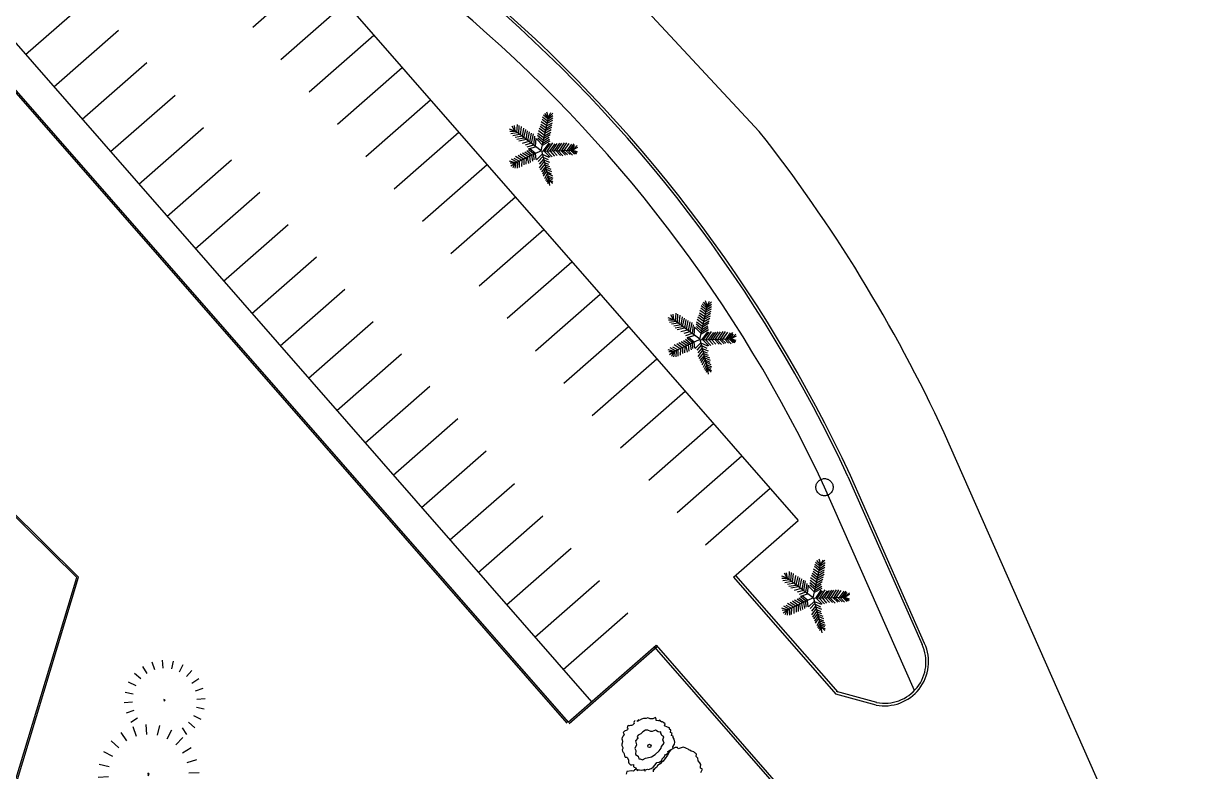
# Model space of a CAD drawing. Header units: millimetres. Extents: x 185 to 501, y 106 to 528.
# Drawn here: x 332.7 to 401.3, y 316.3 to 359.8 of the extents above; entities that cross this region are included whole.
import ezdxf

# ---------------------------------------------------------------- set-up
doc = ezdxf.new("R2010")
doc.units = ezdxf.units.MM
doc.linetypes.add('PHANTOM2', pattern=[31.75, 15.875, -3.175, 3.175, -3.175, 3.175, -3.175])
for name, color, linetype in [('aceras', 7, 'Continuous'), ('arboles', 84, 'Continuous'), ('cerca', 50, 'Continuous'), ('linprop', 7, 'PHANTOM2')]:
    doc.layers.add(name, color=color, linetype=linetype)
doc.styles.add('ATTR', font='romans.shx', dxfattribs={"width": 0.8, "height": 0.7})

# ---------------------------------------------------------------- blocks, each defined once
blk = doc.blocks.new('CLUMP1')
for p, q in [((1070.75, 2465.6), (1070.75, 2285.6)), ((562.975, 2073.4), (434.35, 2202)), ((711.55, 2187.775), (620.75, 2345.025)), ((885.4, 2257.375), (837.825, 2434.925)), ((1256.1, 2257.375), (1303.7, 2434.925)), ((1429.95, 2187.775), (1520.75, 2345.025)), ((1578.55, 2073.4), (1707.15, 2202)), ((374.4, 1752.2), (201.425, 1798.55)), ((448.45, 1924.875), (291.325, 2015.6)), ((1693.05, 1924.875), (1850.175, 2015.6)), ((1767.1, 1752.2), (1940.075, 1798.55)), ((-288.2, 1143.575), (-367.475, 1439.5)), ((20.75, 1490.6), (20.75, 1190.6)), ((170.75, 1565.6), (350.75, 1565.6)), ((329.7, 1143.575), (408.975, 1439.5)), ((1970.75, 1565.6), (1790.75, 1565.6)), ((-2476.4, 912.975), (-2539.825, 1149.725)), ((-2229.25, 1190.6), (-2229.25, 950.6)), ((-1982.1, 912.975), (-1918.65, 1149.725)), ((-825.575, 836.925), (-1039.9, 1051.275)), ((-577.925, 1027.55), (-729.25, 1289.65)), ((619.425, 1027.55), (770.75, 1289.65)), ((867.075, 836.925), (1081.4, 1051.275)), ((1578.55, 1057.825), (1707.15, 929.2)), ((1693.05, 1206.325), (1850.175, 1115.6)), ((1767.1, 1379.025), (1940.075, 1332.675)), ((-2906.3, 667.65), (-3077.775, 839.125)), ((-2708.2, 820.15), (-2829.25, 1029.825)), ((-1750.3, 820.15), (-1629.25, 1029.825)), ((-1552.2, 667.65), (-1380.725, 839.125)), ((-1016.4, 589.4), (-1278.3, 740.6)), ((1057.9, 589.4), (1319.8, 740.6)), ((1429.95, 943.45), (1520.75, 786.175)), ((-3058.975, 469.65), (-3268.475, 590.6)), ((-1139.825, 301.575), (-1428.125, 378.825)), ((1181.325, 301.575), (1469.625, 378.825)), ((-3157.725, 239.375), (-3388.35, 301.175)), ((-3429.25, -9.4), (-3189.25, -9.4)), ((-3157.725, -258.175), (-3388.35, -319.975)), ((-1479.25, -9.4), (-1179.25, -9.4)), ((-1139.825, -320.375), (-1428.125, -397.625)), ((1181.325, -320.375), (1469.625, -397.625)), ((1520.75, -9.4), (1220.75, -9.4)), ((-3058.975, -488.45), (-3268.475, -609.4)), ((-2906.3, -686.45), (-3077.775, -857.925)), ((-1552.2, -686.45), (-1380.725, -857.925)), ((-1016.4, -608.2), (-1278.3, -759.4)), ((1057.9, -608.2), (1319.8, -759.4)), ((-2708.2, -838.95), (-2829.25, -1048.625)), ((-2476.4, -931.775), (-2539.825, -1168.5)), ((-2229.25, -1209.4), (-2229.25, -969.4)), ((-1982.1, -931.775), (-1918.65, -1168.5)), ((-1750.3, -838.95), (-1629.25, -1048.625)), ((-825.575, -855.725), (-1039.9, -1070.05)), ((-577.925, -1046.35), (-729.25, -1308.425)), ((619.425, -1046.35), (770.75, -1308.425)), ((867.075, -855.725), (1081.4, -1070.05)), ((-288.2, -1162.375), (-367.475, -1458.275)), ((20.75, -1509.4), (20.75, -1209.4)), ((329.7, -1162.375), (408.975, -1458.275))]:
    blk.add_line(p, q)
for points in [[(1058.3, 1571.25), (1046.85, 1541.9), (1086.9, 1556.575)], [(0, 0), (-19.075, -48.9), (47.675, -24.45)], [(-2245.85, -1.875), (-2261.1, -41), (-2207.725, -21.425)]]:
    blk.add_lwpolyline(points, close=True)
at = {"style": 'ATTR', "width": 0.8, "flags": 9}
blk.add_attdef('ESTCODE', (0, 0), '', height=108, dxfattribs=at)

msp = doc.modelspace()

# ---------------------------------------------------------------- linework, layer by layer
msp.add_line((365.577, 364.184), (375.467, 353.55))
at = {"layer": 'aceras'}
for p, q in [((330.753, 384.632), (377.744, 330.918)), ((324.55, 367.423), (365.702, 320.383)), ((345.997, 359.613), (349.761, 362.905)), ((332.78, 358.015), (336.543, 361.307)), ((347.644, 357.731), (351.407, 361.023)), ((334.426, 356.133), (338.189, 359.425)), ((349.29, 355.85), (353.053, 359.142)), ((330.35, 357.907), (364.272, 319.132)), ((330.425, 357.973), (364.347, 319.198)), ((336.072, 354.252), (339.836, 357.544)), ((350.936, 353.968), (354.699, 357.26)), ((337.718, 352.37), (341.482, 355.662)), ((352.582, 352.086), (356.345, 355.379)), ((339.365, 350.488), (343.128, 353.781)), ((354.228, 350.205), (357.991, 353.497)), ((354.228, 350.205), (357.991, 353.497)), ((341.011, 348.607), (344.774, 351.899)), ((355.874, 348.323), (359.637, 351.615)), ((342.657, 346.725), (346.42, 350.017)), ((357.52, 346.442), (361.283, 349.734)), ((344.303, 344.844), (348.066, 348.136)), ((359.166, 344.56), (362.929, 347.852)), ((345.949, 342.962), (349.712, 346.254)), ((360.812, 342.678), (364.575, 345.971)), ((347.595, 341.08), (351.358, 344.373)), ((362.458, 340.797), (366.221, 344.089)), ((349.241, 339.199), (353.004, 342.491)), ((364.104, 338.915), (367.868, 342.207)), ((350.887, 337.317), (354.65, 340.609)), ((365.75, 337.034), (369.514, 340.326)), ((352.533, 335.436), (356.296, 338.728)), ((367.396, 335.152), (371.16, 338.444)), ((354.179, 333.554), (357.942, 336.846)), ((369.043, 333.27), (372.806, 336.563)), ((355.825, 331.672), (359.588, 334.965)), ((370.689, 331.389), (374.452, 334.681)), ((380.634, 333.478), (384.952, 323.712)), ((357.471, 329.791), (361.235, 333.083)), ((372.335, 329.507), (376.098, 332.799)), ((359.117, 327.909), (362.881, 331.201)), ((373.981, 327.626), (377.744, 330.918)), ((360.764, 326.028), (364.527, 329.32)), ((362.41, 324.146), (366.173, 327.438)), ((373.981, 327.626), (379.921, 320.835)), ((374.094, 327.724), (380.034, 320.934)), ((364.056, 322.264), (367.819, 325.557)), ((364.347, 319.198), (369.465, 323.675)), ((364.413, 319.122), (369.531, 323.6)), ((369.352, 323.576), (376.484, 315.424)), ((369.465, 323.675), (376.597, 315.523)), ((382.27, 320.194), (379.921, 320.835)), ((382.31, 320.339), (379.961, 320.98))]:
    msp.add_line(p, q, dxfattribs=at)
for points in [[(384.496, 321.033), (379.268, 332.858, 0.109535), (357.954, 360.694), (316.137, 403.802)], [(384.496, 321.033), (379.268, 332.858, 0.109535), (357.954, 360.694), (316.137, 403.802)], [(380.634, 333.478, 0.109344), (358.978, 361.792), (318.501, 403.519)], [(380.634, 333.478), (380.634, 333.478, 0.109344), (358.978, 361.792), (318.501, 403.519)], [(385.088, 323.775), (380.771, 333.54, 0.109325), (359.08, 361.902), (318.908, 403.315)], [(385.088, 323.775), (380.771, 333.54, 0.109325), (359.08, 361.902), (318.908, 403.315)], [(501.237, 163.484, -0.032113), (472.981, 150.241, -0.493043), (466.865, 153.638), (386.236, 336.017, 0.05824), (375.467, 353.55)], [(501.237, 163.484, -0.032113), (472.981, 150.241, -0.493043), (466.865, 153.638), (386.236, 336.017, 0.05824), (375.467, 353.55)]]:
    msp.add_lwpolyline(points, format="xyb", dxfattribs=at)
for radius in [2.559, 2.409]:
    msp.add_arc((382.763, 322.706), radius, 258.91325, 24.68847, dxfattribs=at)
at = {"layer": 'arboles', "linetype": 'Continuous'}
for p, q in [((363.209, 354.364), (363.121, 354.662)), ((363.205, 354.36), (363.459, 354.604)), ((363.211, 354.366), (363.35, 354.637)), ((361.37, 353.483), (361.396, 353.945)), ((363.066, 353.726), (362.766, 353.952)), ((362.78, 352.415), (363.203, 354.351)), ((363.101, 353.883), (362.788, 354.093)), ((363.128, 354.009), (362.842, 354.236)), ((363.156, 354.136), (362.866, 354.369)), ((363.181, 354.248), (362.916, 354.489)), ((363.2, 354.34), (362.994, 354.595)), ((363.064, 353.715), (363.411, 353.937)), ((363.099, 353.873), (363.441, 354.053)), ((363.13, 354.018), (363.452, 354.197)), ((363.155, 354.133), (363.457, 354.343)), ((363.187, 354.276), (363.461, 354.468)), ((361.27, 353.557), (360.939, 353.677)), ((361.287, 353.546), (360.955, 353.539)), ((361.386, 353.471), (361.015, 353.408)), ((361.276, 353.546), (361.099, 353.849)), ((361.525, 353.366), (361.129, 353.297)), ((361.273, 353.556), (361.226, 353.88)), ((361.693, 353.276), (361.277, 353.191)), ((362.777, 352.425), (361.279, 353.551)), ((361.478, 353.402), (361.503, 353.895)), ((361.574, 353.33), (361.631, 353.828)), ((361.687, 353.245), (361.77, 353.726)), ((361.777, 353.177), (361.899, 353.653)), ((361.902, 353.083), (361.989, 353.577)), ((362.006, 353.005), (362.111, 353.522)), ((362.127, 352.914), (362.227, 353.444)), ((362.226, 352.84), (362.329, 353.409)), ((362.348, 352.748), (362.417, 353.262)), ((362.913, 353.024), (362.571, 353.303)), ((362.944, 353.166), (362.592, 353.422)), ((362.977, 353.315), (362.619, 353.575)), ((363.011, 353.47), (362.668, 353.722)), ((363.037, 353.591), (362.717, 353.836)), ((362.94, 353.146), (363.302, 353.375)), ((362.971, 353.289), (363.335, 353.503)), ((363.005, 353.446), (363.367, 353.651)), ((363.037, 353.592), (363.404, 353.793)), ((361.77, 353.148), (361.358, 353.078)), ((361.92, 353.07), (361.473, 352.982)), ((362.069, 352.958), (361.669, 352.851)), ((362.204, 352.856), (361.843, 352.754)), ((362.341, 352.754), (361.949, 352.621)), ((362.482, 352.647), (362.028, 352.508)), ((362.45, 352.671), (362.499, 353.155)), ((362.854, 352.754), (362.523, 353.087)), ((362.887, 352.902), (362.585, 353.162)), ((362.852, 352.744), (363.296, 352.993)), ((362.879, 352.869), (363.268, 353.104)), ((362.908, 352.998), (363.242, 353.21)), ((362.927, 352.409), (363.242, 352.86)), ((363.001, 352.411), (363.322, 352.836)), ((363.154, 352.42), (363.467, 352.884)), ((363.286, 352.419), (363.599, 352.821)), ((363.418, 352.422), (363.721, 352.839)), ((363.565, 352.426), (363.859, 352.87)), ((363.688, 352.43), (363.982, 352.87)), ((363.843, 352.434), (364.135, 352.884)), ((363.992, 352.438), (364.274, 352.884)), ((364.119, 352.441), (364.405, 352.84)), ((364.31, 352.447), (364.57, 352.806)), ((364.421, 352.45), (364.693, 352.816)), ((364.527, 352.475), (364.744, 352.729)), ((364.583, 352.454), (364.885, 352.72)), ((364.6, 352.469), (364.911, 352.634)), ((361.376, 351.758), (361.057, 351.928)), ((361.501, 351.817), (361.209, 351.974)), ((362.775, 352.418), (361.261, 351.704)), ((361.636, 351.881), (361.28, 352.096)), ((361.754, 351.936), (361.442, 352.154)), ((361.887, 351.999), (361.568, 352.22)), ((361.654, 351.87), (361.645, 351.508)), ((362.031, 352.067), (361.693, 352.288)), ((361.776, 351.946), (361.78, 351.593)), ((362.15, 352.123), (361.834, 352.341)), ((361.903, 351.988), (361.898, 351.635)), ((362.248, 352.169), (361.941, 352.409)), ((361.974, 352.04), (362.036, 351.683)), ((362.373, 352.228), (362.038, 352.48)), ((362.097, 352.098), (362.142, 351.736)), ((362.454, 352.266), (362.124, 352.534)), ((362.213, 352.152), (362.273, 351.806)), ((362.327, 352.207), (362.354, 351.884)), ((362.433, 352.256), (362.464, 351.905)), ((362.84, 352.222), (362.508, 351.9)), ((362.874, 352.095), (362.603, 351.793)), ((362.916, 351.931), (362.671, 351.644)), ((362.792, 352.409), (363.232, 350.722)), ((362.8, 352.405), (364.599, 352.455)), ((362.842, 352.215), (363.229, 352.047)), ((362.884, 352.057), (363.197, 351.907)), ((362.926, 351.893), (363.265, 351.757)), ((362.938, 352.409), (363.302, 352.055)), ((363.094, 352.413), (363.425, 352.074)), ((363.29, 352.419), (363.55, 352.116)), ((363.461, 352.423), (363.719, 352.152)), ((363.632, 352.428), (363.899, 352.143)), ((363.748, 352.431), (364.045, 352.12)), ((363.922, 352.436), (364.2, 352.17)), ((364.034, 352.439), (364.305, 352.203)), ((364.212, 352.444), (364.46, 352.195)), ((364.338, 352.448), (364.603, 352.168)), ((364.482, 352.451), (364.726, 352.213)), ((364.599, 352.455), (364.527, 352.475)), ((364.528, 352.406), (364.817, 352.244)), ((364.563, 352.446), (364.86, 352.293)), ((364.599, 352.455), (364.75, 352.537)), ((364.599, 352.455), (364.737, 352.392)), ((364.604, 352.452), (364.873, 352.37)), ((361.288, 351.716), (360.947, 351.816)), ((361.256, 351.701), (360.975, 351.69)), ((361.264, 351.689), (361.024, 351.53)), ((361.276, 351.711), (361.129, 351.433)), ((361.305, 351.725), (361.251, 351.409)), ((361.402, 351.771), (361.39, 351.405)), ((361.511, 351.812), (361.499, 351.45)), ((362.949, 351.808), (362.673, 351.434)), ((362.993, 351.638), (362.724, 351.307)), ((363.031, 351.491), (362.792, 351.191)), ((363.059, 351.383), (362.85, 351.068)), ((363.094, 351.25), (362.897, 350.939)), ((362.965, 351.746), (363.215, 351.633)), ((363.002, 351.604), (363.263, 351.509)), ((363.034, 351.479), (363.342, 351.347)), ((363.069, 351.347), (363.379, 351.216)), ((363.105, 351.209), (363.367, 351.088)), ((363.136, 351.088), (362.982, 350.796)), ((363.174, 350.945), (363.032, 350.668)), ((363.207, 350.817), (363.091, 350.595)), ((363.13, 351.111), (363.433, 350.964)), ((363.231, 350.726), (363.146, 350.502)), ((363.169, 350.962), (363.465, 350.83)), ((363.2, 350.845), (363.423, 350.753)), ((363.219, 350.697), (363.268, 350.396)), ((363.225, 350.75), (363.469, 350.612)), ((363.23, 350.729), (363.45, 350.517)), ((372.431, 343.372), (372.225, 343.627)), ((372.439, 343.396), (372.352, 343.694)), ((372.436, 343.393), (372.689, 343.636)), ((372.442, 343.398), (372.581, 343.669)), ((370.601, 342.515), (370.627, 342.977)), ((372.297, 342.758), (371.997, 342.984)), ((372.011, 341.447), (372.434, 343.383)), ((372.332, 342.916), (372.019, 343.125)), ((372.359, 343.041), (372.073, 343.268)), ((372.387, 343.168), (372.097, 343.401)), ((372.411, 343.28), (372.147, 343.522)), ((372.295, 342.747), (372.642, 342.969)), ((372.329, 342.906), (372.672, 343.085)), ((372.361, 343.05), (372.683, 343.229)), ((372.386, 343.165), (372.688, 343.375)), ((372.417, 343.308), (372.692, 343.5)), ((370.501, 342.589), (370.17, 342.709)), ((370.517, 342.578), (370.186, 342.571)), ((370.617, 342.503), (370.245, 342.44)), ((370.507, 342.578), (370.33, 342.881)), ((370.756, 342.399), (370.36, 342.329)), ((370.503, 342.588), (370.457, 342.912)), ((370.923, 342.308), (370.508, 342.223)), ((372.008, 341.457), (370.51, 342.584)), ((370.709, 342.434), (370.733, 342.928)), ((370.805, 342.362), (370.862, 342.86)), ((370.918, 342.277), (371.001, 342.758)), ((371.008, 342.209), (371.13, 342.686)), ((371.133, 342.115), (371.219, 342.609)), ((371.236, 342.037), (371.342, 342.554)), ((371.358, 341.946), (371.458, 342.477)), ((371.457, 341.872), (371.559, 342.442)), ((371.579, 341.78), (371.648, 342.294)), ((372.144, 342.056), (371.802, 342.335)), ((372.175, 342.198), (371.822, 342.454)), ((372.208, 342.347), (371.85, 342.607)), ((372.241, 342.502), (371.899, 342.754)), ((372.268, 342.623), (371.947, 342.868)), ((372.171, 342.178), (372.533, 342.407)), ((372.202, 342.321), (372.566, 342.535)), ((372.236, 342.478), (372.598, 342.684)), ((372.268, 342.624), (372.635, 342.825)), ((371, 342.18), (370.588, 342.111)), ((371.15, 342.102), (370.704, 342.014)), ((371.299, 341.99), (370.9, 341.884)), ((371.435, 341.888), (371.074, 341.786)), ((371.571, 341.786), (371.18, 341.653)), ((371.713, 341.679), (371.258, 341.541)), ((371.681, 341.703), (371.73, 342.187)), ((372.085, 341.786), (371.753, 342.119)), ((372.117, 341.934), (371.816, 342.195)), ((372.083, 341.776), (372.527, 342.025)), ((372.11, 341.901), (372.499, 342.136)), ((372.138, 342.031), (372.473, 342.243)), ((372.158, 341.441), (372.472, 341.892)), ((372.232, 341.443), (372.553, 341.868)), ((372.384, 341.452), (372.697, 341.916)), ((372.517, 341.451), (372.83, 341.854)), ((372.648, 341.454), (372.952, 341.871)), ((372.795, 341.458), (373.089, 341.902)), ((372.919, 341.462), (373.212, 341.902)), ((373.074, 341.466), (373.365, 341.917)), ((373.222, 341.47), (373.504, 341.917)), ((373.35, 341.474), (373.636, 341.872)), ((373.54, 341.479), (373.801, 341.838)), ((373.651, 341.482), (373.924, 341.848)), ((373.758, 341.507), (373.974, 341.761)), ((373.813, 341.486), (374.116, 341.752)), ((373.83, 341.501), (374.141, 341.666)), ((373.83, 341.487), (373.981, 341.569)), ((370.607, 340.79), (370.287, 340.961)), ((370.732, 340.849), (370.44, 341.006)), ((372.006, 341.45), (370.491, 340.736)), ((370.867, 340.913), (370.511, 341.129)), ((370.985, 340.969), (370.672, 341.186)), ((371.118, 341.031), (370.799, 341.252)), ((370.884, 340.902), (370.876, 340.54)), ((371.261, 341.099), (370.924, 341.32)), ((371.006, 340.979), (371.011, 340.625)), ((371.381, 341.155), (371.065, 341.373)), ((371.134, 341.02), (371.128, 340.667)), ((371.479, 341.201), (371.171, 341.441)), ((371.205, 341.072), (371.267, 340.715)), ((371.604, 341.26), (371.269, 341.512)), ((371.328, 341.13), (371.373, 340.768)), ((371.685, 341.298), (371.354, 341.566)), ((371.443, 341.185), (371.503, 340.839)), ((371.558, 341.239), (371.585, 340.916)), ((371.663, 341.288), (371.695, 340.937)), ((372.071, 341.254), (371.739, 340.932)), ((372.104, 341.127), (371.833, 340.825)), ((372.147, 340.963), (371.902, 340.676)), ((372.022, 341.441), (372.462, 339.755)), ((372.031, 341.437), (373.83, 341.487)), ((372.073, 341.247), (372.46, 341.079)), ((372.114, 341.089), (372.428, 340.939)), ((372.157, 340.925), (372.496, 340.79)), ((372.169, 341.441), (372.533, 341.087)), ((372.325, 341.445), (372.655, 341.107)), ((372.52, 341.451), (372.78, 341.148)), ((372.692, 341.456), (372.95, 341.184)), ((372.863, 341.46), (373.129, 341.175)), ((372.979, 341.463), (373.276, 341.152)), ((373.153, 341.468), (373.431, 341.202)), ((373.265, 341.471), (373.535, 341.235)), ((373.443, 341.476), (373.691, 341.227)), ((373.569, 341.48), (373.834, 341.2)), ((373.713, 341.484), (373.957, 341.245)), ((373.83, 341.487), (373.758, 341.507)), ((373.759, 341.439), (374.048, 341.276)), ((373.794, 341.478), (374.091, 341.326)), ((373.83, 341.487), (373.968, 341.425)), ((373.835, 341.484), (374.103, 341.402)), ((370.518, 340.749), (370.178, 340.849)), ((370.487, 340.734), (370.205, 340.722)), ((370.495, 340.721), (370.255, 340.562)), ((370.506, 340.743), (370.359, 340.465)), ((370.536, 340.757), (370.482, 340.441)), ((370.633, 340.803), (370.62, 340.438)), ((370.741, 340.844), (370.73, 340.482)), ((372.179, 340.84), (371.904, 340.466)), ((372.224, 340.67), (371.955, 340.339)), ((372.262, 340.523), (372.022, 340.223)), ((372.29, 340.415), (372.081, 340.1)), ((372.325, 340.283), (372.128, 339.972)), ((372.195, 340.778), (372.446, 340.666)), ((372.232, 340.636), (372.494, 340.541)), ((372.265, 340.511), (372.572, 340.379)), ((372.299, 340.38), (372.609, 340.248)), ((372.335, 340.241), (372.598, 340.121)), ((372.367, 340.12), (372.213, 339.828)), ((372.404, 339.978), (372.262, 339.7)), ((372.438, 339.849), (372.322, 339.627)), ((372.361, 340.143), (372.663, 339.996)), ((372.461, 339.759), (372.377, 339.534)), ((372.4, 339.995), (372.696, 339.862)), ((372.43, 339.877), (372.654, 339.785)), ((372.45, 339.729), (372.499, 339.429)), ((372.455, 339.782), (372.7, 339.644)), ((372.461, 339.761), (372.681, 339.549)), ((379.036, 328.344), (378.83, 328.6)), ((379.044, 328.369), (378.957, 328.667)), ((379.04, 328.365), (379.294, 328.609)), ((379.046, 328.371), (379.186, 328.642)), ((377.112, 327.551), (376.935, 327.854)), ((377.108, 327.561), (377.061, 327.885)), ((377.205, 327.488), (377.232, 327.95)), ((377.314, 327.407), (377.338, 327.9)), ((378.902, 327.73), (378.602, 327.957)), ((378.616, 326.42), (379.038, 328.356)), ((378.936, 327.888), (378.623, 328.098)), ((378.964, 328.014), (378.677, 328.24)), ((378.991, 328.141), (378.702, 328.374)), ((379.016, 328.253), (378.751, 328.494)), ((378.899, 327.72), (379.247, 327.941)), ((378.934, 327.878), (379.276, 328.058)), ((378.966, 328.023), (379.287, 328.202)), ((378.991, 328.138), (379.292, 328.348)), ((379.022, 328.281), (379.297, 328.473)), ((377.105, 327.562), (376.775, 327.682)), ((377.122, 327.551), (376.791, 327.544)), ((377.221, 327.476), (376.85, 327.413)), ((377.361, 327.371), (376.964, 327.302)), ((377.528, 327.281), (377.112, 327.196)), ((378.613, 326.43), (377.115, 327.556)), ((377.41, 327.335), (377.466, 327.833)), ((377.523, 327.249), (377.606, 327.731)), ((377.613, 327.182), (377.735, 327.658)), ((377.738, 327.088), (377.824, 327.582)), ((377.841, 327.01), (377.947, 327.527)), ((377.963, 326.919), (378.062, 327.449)), ((378.062, 326.845), (378.164, 327.414)), ((378.184, 326.753), (378.253, 327.267)), ((378.749, 327.029), (378.406, 327.307)), ((378.722, 326.907), (378.42, 327.167)), ((378.78, 327.17), (378.427, 327.427)), ((378.812, 327.32), (378.454, 327.58)), ((378.846, 327.475), (378.504, 327.727)), ((378.872, 327.596), (378.552, 327.841)), ((378.743, 327.003), (379.078, 327.215)), ((378.775, 327.151), (379.138, 327.38)), ((378.807, 327.294), (379.171, 327.508)), ((378.841, 327.451), (379.203, 327.656)), ((378.873, 327.596), (379.239, 327.798)), ((377.605, 327.152), (377.193, 327.083)), ((377.755, 327.075), (377.308, 326.987)), ((377.904, 326.963), (377.504, 326.856)), ((378.039, 326.861), (377.678, 326.759)), ((378.176, 326.759), (377.785, 326.626)), ((378.317, 326.652), (377.863, 326.513)), ((378.208, 326.233), (377.874, 326.485)), ((378.289, 326.271), (377.959, 326.539)), ((378.286, 326.676), (378.334, 327.16)), ((378.69, 326.759), (378.358, 327.092)), ((378.687, 326.749), (379.131, 326.998)), ((378.715, 326.874), (379.103, 327.109)), ((378.763, 326.414), (379.077, 326.865)), ((378.837, 326.416), (379.157, 326.841)), ((378.989, 326.425), (379.302, 326.889)), ((379.121, 326.423), (379.434, 326.826)), ((379.253, 326.427), (379.557, 326.844)), ((379.4, 326.431), (379.694, 326.875)), ((379.523, 326.435), (379.817, 326.875)), ((379.678, 326.439), (379.97, 326.889)), ((379.827, 326.443), (380.109, 326.889)), ((379.954, 326.446), (380.24, 326.845)), ((380.145, 326.452), (380.405, 326.811)), ((380.256, 326.455), (380.528, 326.821)), ((380.363, 326.48), (380.579, 326.734)), ((380.434, 326.46), (380.363, 326.48)), ((380.418, 326.459), (380.721, 326.725)), ((380.434, 326.46), (380.585, 326.542)), ((380.435, 326.474), (380.746, 326.639)), ((377.123, 325.721), (376.782, 325.821)), ((377.211, 325.763), (376.892, 325.933)), ((377.337, 325.822), (377.045, 325.979)), ((378.61, 326.423), (377.096, 325.709)), ((377.472, 325.886), (377.116, 326.101)), ((377.59, 325.941), (377.277, 326.159)), ((377.346, 325.817), (377.334, 325.455)), ((377.722, 326.004), (377.403, 326.225)), ((377.489, 325.875), (377.481, 325.513)), ((377.866, 326.072), (377.529, 326.293)), ((377.611, 325.951), (377.616, 325.598)), ((377.985, 326.128), (377.669, 326.346)), ((377.738, 325.993), (377.733, 325.64)), ((378.083, 326.174), (377.776, 326.414)), ((377.81, 326.045), (377.871, 325.688)), ((377.933, 326.103), (377.978, 325.741)), ((378.048, 326.157), (378.108, 325.811)), ((378.163, 326.212), (378.19, 325.889)), ((378.268, 326.261), (378.3, 325.91)), ((378.676, 326.227), (378.343, 325.905)), ((378.709, 326.1), (378.438, 325.798)), ((378.752, 325.936), (378.506, 325.649)), ((378.784, 325.813), (378.509, 325.439)), ((378.627, 326.414), (379.067, 324.727)), ((378.636, 326.41), (380.434, 326.46)), ((378.678, 326.22), (379.065, 326.052)), ((378.719, 326.062), (379.033, 325.912)), ((378.762, 325.898), (379.101, 325.762)), ((378.773, 326.414), (379.138, 326.06)), ((378.93, 326.418), (379.26, 326.079)), ((379.125, 326.424), (379.385, 326.121)), ((379.297, 326.428), (379.554, 326.157)), ((379.468, 326.433), (379.734, 326.148)), ((379.584, 326.436), (379.881, 326.125)), ((379.758, 326.441), (380.036, 326.175)), ((379.869, 326.444), (380.14, 326.208)), ((380.048, 326.449), (380.296, 326.2)), ((380.174, 326.452), (380.439, 326.173)), ((380.318, 326.456), (380.561, 326.218)), ((380.364, 326.411), (380.652, 326.249)), ((380.398, 326.45), (380.695, 326.298)), ((380.434, 326.46), (380.573, 326.397)), ((380.44, 326.457), (380.708, 326.375)), ((377.091, 325.706), (376.81, 325.695)), ((377.1, 325.694), (376.859, 325.535)), ((377.111, 325.716), (376.964, 325.438)), ((377.14, 325.73), (377.087, 325.414)), ((377.238, 325.775), (377.225, 325.41)), ((378.828, 325.643), (378.56, 325.312)), ((378.867, 325.496), (378.627, 325.196)), ((378.895, 325.388), (378.685, 325.073)), ((378.929, 325.255), (378.733, 324.944)), ((378.8, 325.751), (379.05, 325.638)), ((378.837, 325.609), (379.099, 325.514)), ((378.87, 325.484), (379.177, 325.352)), ((378.904, 325.352), (379.214, 325.221)), ((378.94, 325.214), (379.203, 325.093)), ((378.966, 325.116), (379.268, 324.969)), ((378.972, 325.093), (378.817, 324.801)), ((379.009, 324.95), (378.867, 324.673)), ((379.042, 324.822), (378.926, 324.6)), ((379.066, 324.731), (378.981, 324.507)), ((379.004, 324.967), (379.301, 324.835)), ((379.035, 324.85), (379.258, 324.758)), ((379.055, 324.702), (379.104, 324.401)), ((379.06, 324.754), (379.305, 324.617)), ((379.065, 324.734), (379.285, 324.522)), ((367.829, 318.977), (367.794, 318.873)), ((367.842, 318.999), (367.829, 318.977)), ((367.925, 318.992), (367.842, 318.999)), ((367.987, 318.999), (367.925, 318.992)), ((368.042, 319.007), (367.987, 318.999)), ((368.104, 319.022), (368.042, 319.007)), ((368.118, 319.036), (368.104, 319.022)), ((368.194, 319.111), (368.118, 319.036)), ((368.201, 319.244), (368.173, 319.177)), ((368.173, 319.177), (368.194, 319.111)), ((368.242, 319.289), (368.201, 319.244)), ((368.401, 319.244), (368.339, 319.274)), ((368.339, 319.274), (368.339, 319.274)), ((368.429, 319.326), (368.401, 319.244)), ((368.484, 319.296), (368.429, 319.326)), ((368.629, 319.363), (368.484, 319.296)), ((368.732, 319.407), (368.629, 319.363)), ((368.891, 319.415), (368.732, 319.407)), ((368.981, 319.444), (368.891, 319.415)), ((369.125, 319.385), (368.981, 319.444)), ((369.277, 319.392), (369.125, 319.385)), ((369.436, 319.466), (369.277, 319.392)), ((369.464, 319.37), (369.436, 319.466)), ((369.477, 319.303), (369.464, 319.37)), ((369.601, 319.274), (369.477, 319.303)), ((369.684, 319.318), (369.601, 319.274)), ((369.733, 319.251), (369.684, 319.318)), ((369.795, 319.2), (369.733, 319.251)), ((369.85, 319.229), (369.795, 319.2)), ((369.919, 319.162), (369.85, 319.229)), ((369.995, 319.103), (369.919, 319.162)), ((369.967, 318.977), (369.995, 319.103)), ((370.126, 318.91), (369.967, 318.977)), ((367.497, 318.31), (367.477, 318.236)), ((367.532, 318.347), (367.497, 318.31)), ((367.56, 318.399), (367.532, 318.347)), ((367.587, 318.643), (367.56, 318.592)), ((367.56, 318.592), (367.58, 318.554)), ((367.608, 318.473), (367.56, 318.399)), ((367.58, 318.554), (367.608, 318.473)), ((367.635, 318.681), (367.587, 318.643)), ((367.76, 318.725), (367.635, 318.681)), ((367.801, 318.755), (367.76, 318.725)), ((367.794, 318.873), (367.829, 318.821)), ((367.829, 318.821), (367.801, 318.755)), ((368.41, 318.274), (368.273, 318.107)), ((368.419, 318.45), (368.374, 318.371)), ((368.374, 318.371), (368.41, 318.274)), ((368.583, 318.518), (368.419, 318.45)), ((368.701, 318.636), (368.583, 318.518)), ((368.856, 318.734), (368.701, 318.636)), ((368.993, 318.734), (368.856, 318.734)), ((369.157, 318.655), (368.993, 318.734)), ((369.248, 318.646), (369.157, 318.655)), ((369.43, 318.724), (369.248, 318.646)), ((369.594, 318.626), (369.43, 318.724)), ((369.676, 318.616), (369.594, 318.626)), ((369.749, 318.626), (369.676, 318.616)), ((369.804, 318.43), (369.74, 318.557)), ((369.758, 318.499), (369.749, 318.626)), ((369.922, 318.352), (369.804, 318.43)), ((369.858, 318.176), (369.922, 318.352)), ((370.243, 318.866), (370.126, 318.91)), ((370.243, 318.799), (370.243, 318.866)), ((370.333, 318.732), (370.243, 318.799)), ((370.312, 318.599), (370.333, 318.732)), ((370.402, 318.562), (370.312, 318.599)), ((370.374, 318.428), (370.402, 318.562)), ((370.464, 318.391), (370.374, 318.428)), ((370.464, 318.31), (370.464, 318.391)), ((370.512, 318.213), (370.464, 318.31)), ((367.477, 317.924), (367.47, 317.835)), ((367.47, 317.835), (367.511, 317.754)), ((367.477, 318.236), (367.497, 318.169)), ((367.497, 317.984), (367.477, 317.924)), ((367.497, 318.169), (367.518, 318.073)), ((367.518, 318.073), (367.497, 317.984)), ((367.525, 317.672), (367.504, 317.583)), ((367.504, 317.583), (367.511, 317.509)), ((367.511, 317.754), (367.539, 317.724)), ((367.539, 317.724), (367.525, 317.672)), ((368.337, 317.882), (368.237, 317.657)), ((368.237, 317.657), (368.292, 317.549)), ((368.273, 318.107), (368.31, 317.95)), ((368.31, 317.95), (368.337, 317.882)), ((369.649, 317.539), (369.767, 317.686)), ((369.767, 317.686), (369.776, 317.784)), ((369.776, 317.784), (369.931, 317.98)), ((369.931, 317.98), (369.858, 318.176)), ((370.326, 317.583), (370.236, 317.472)), ((370.264, 317.561), (370.457, 317.665)), ((370.367, 317.605), (370.326, 317.583)), ((370.588, 317.724), (370.367, 317.605)), ((370.443, 317.769), (370.54, 317.924)), ((370.457, 317.665), (370.443, 317.769)), ((370.56, 318.035), (370.512, 318.213)), ((370.54, 317.924), (370.56, 318.035)), ((370.719, 317.732), (370.588, 317.724)), ((370.747, 317.65), (370.719, 317.732)), ((370.981, 317.717), (370.747, 317.65)), ((371.043, 317.746), (370.981, 317.717)), ((371.105, 317.717), (371.043, 317.746)), ((371.167, 317.702), (371.105, 317.717)), ((371.243, 317.665), (371.167, 317.702)), ((371.333, 317.635), (371.243, 317.665)), ((371.374, 317.591), (371.333, 317.635)), ((371.43, 317.576), (371.374, 317.591)), ((371.512, 317.502), (371.43, 317.576)), ((367.511, 317.509), (367.532, 317.465)), ((367.532, 317.465), (367.56, 317.457)), ((367.56, 317.457), (367.58, 317.428)), ((367.58, 317.428), (367.608, 317.361)), ((367.608, 317.361), (367.622, 317.242)), ((367.622, 317.242), (367.677, 317.161)), ((367.677, 317.161), (367.766, 317.161)), ((367.766, 317.161), (367.787, 317.146)), ((367.787, 317.146), (367.863, 317.005)), ((367.863, 317.005), (367.87, 316.871)), ((368.292, 317.549), (368.273, 317.314)), ((368.273, 317.314), (368.428, 317.216)), ((368.428, 317.216), (368.456, 317.069)), ((368.456, 317.069), (368.547, 317.069)), ((368.547, 317.069), (368.683, 317.001)), ((368.683, 317.001), (368.847, 317.108)), ((368.847, 317.108), (368.947, 317.128)), ((368.947, 317.128), (369.193, 317.177)), ((369.193, 317.177), (369.412, 317.324)), ((369.412, 317.324), (369.649, 317.539)), ((369.657, 316.864), (369.795, 316.968)), ((369.815, 316.901), (369.705, 316.768)), ((369.795, 316.968), (369.815, 317.057)), ((369.815, 317.057), (369.891, 317.146)), ((369.864, 316.901), (369.815, 316.901)), ((369.988, 317.094), (369.864, 316.901)), ((369.891, 317.146), (369.946, 317.161)), ((369.946, 317.161), (369.981, 317.25)), ((369.981, 317.25), (370.008, 317.309)), ((370.133, 317.279), (369.988, 317.094)), ((370.008, 317.309), (370.05, 317.309)), ((370.05, 317.309), (370.167, 317.413)), ((370.209, 317.405), (370.133, 317.279)), ((370.146, 317.494), (370.264, 317.561)), ((370.167, 317.413), (370.146, 317.494)), ((370.236, 317.472), (370.209, 317.405)), ((371.671, 317.479), (371.512, 317.502)), ((371.726, 317.405), (371.671, 317.479)), ((371.768, 317.39), (371.726, 317.405)), ((371.816, 317.346), (371.768, 317.39)), ((371.795, 317.198), (371.816, 317.346)), ((371.906, 317.109), (371.795, 317.198)), ((371.926, 316.946), (371.906, 317.109)), ((372.009, 316.834), (371.926, 316.946)), ((367.766, 316.338), (367.725, 316.182)), ((368.049, 316.36), (367.766, 316.338)), ((367.87, 316.871), (367.884, 316.812)), ((367.884, 316.812), (367.973, 316.716)), ((367.973, 316.716), (368.049, 316.723)), ((368.049, 316.723), (368.146, 316.745)), ((368.16, 316.345), (368.049, 316.36)), ((368.146, 316.745), (368.146, 316.619)), ((368.146, 316.619), (368.201, 316.582)), ((368.222, 316.404), (368.16, 316.345)), ((368.201, 316.582), (368.284, 316.545)), ((368.298, 316.471), (368.222, 316.404)), ((368.284, 316.545), (368.367, 316.382)), ((368.38, 316.419), (368.298, 316.471)), ((368.367, 316.382), (368.429, 316.419)), ((368.429, 316.419), (368.505, 316.419)), ((368.505, 316.419), (368.629, 316.397)), ((368.629, 316.397), (368.705, 316.434)), ((368.705, 316.434), (368.794, 316.412)), ((368.85, 316.323), (368.767, 316.456)), ((368.794, 316.412), (368.974, 316.464)), ((368.974, 316.464), (369.036, 316.449)), ((369.036, 316.449), (369.181, 316.501)), ((369.181, 316.501), (369.298, 316.582)), ((369.298, 316.582), (369.415, 316.708)), ((369.305, 316.449), (369.298, 316.315)), ((369.415, 316.501), (369.305, 316.449)), ((369.395, 316.508), (369.332, 316.434)), ((369.332, 316.434), (369.415, 316.501)), ((369.505, 316.59), (369.395, 316.508)), ((369.415, 316.708), (369.512, 316.849)), ((369.553, 316.671), (369.505, 316.59)), ((369.512, 316.849), (369.657, 316.864)), ((369.705, 316.768), (369.553, 316.671)), ((372.078, 316.738), (372.009, 316.834)), ((372.057, 316.605), (372.078, 316.738)), ((372.057, 316.516), (372.057, 316.605)), ((372.161, 316.456), (372.057, 316.516)), ((372.078, 316.278), (372.161, 316.456))]:
    msp.add_line(p, q, dxfattribs=at)
msp.add_circle((369.084, 317.813), 0.0974, dxfattribs=at)
at = {"layer": 'cerca'}
for points in [[(368.113, 311.887), (362.012, 304.707), (346.536, 309.48), (340.942, 305.528), (330.846, 311.388), (335.757, 327.607), (325.661, 337.556), (320.077, 337.076), (310.774, 353.862)], [(368.063, 311.982), (361.979, 304.822), (346.519, 309.59), (340.937, 305.646), (330.964, 311.435), (335.871, 327.635), (325.698, 337.659), (320.133, 337.182), (310.865, 353.903)]]:
    msp.add_lwpolyline(points, dxfattribs=at)
at = {"layer": 'linprop'}
msp.add_circle((379.268, 332.858), 0.5, dxfattribs=at)
msp.add_circle((379.268, 332.858), 0.5, dxfattribs=at)

# ---------------------------------------------------------------- block references
at = {"layer": 'arboles', "linetype": 'Continuous', "xscale": 0.001962367146794861, "yscale": 0.001962367153936384, "zscale": 0.00196236715353958, "rotation": 257.8922159466782}
msp.add_blockref('CLUMP1', (339.978, 316.167), dxfattribs=at)

doc.saveas('drawing.dxf')
